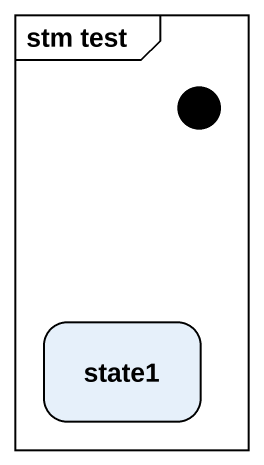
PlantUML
@startuml
mainframe stm test
hide empty description
state initial1 <<start>>
state state1
@enduml
